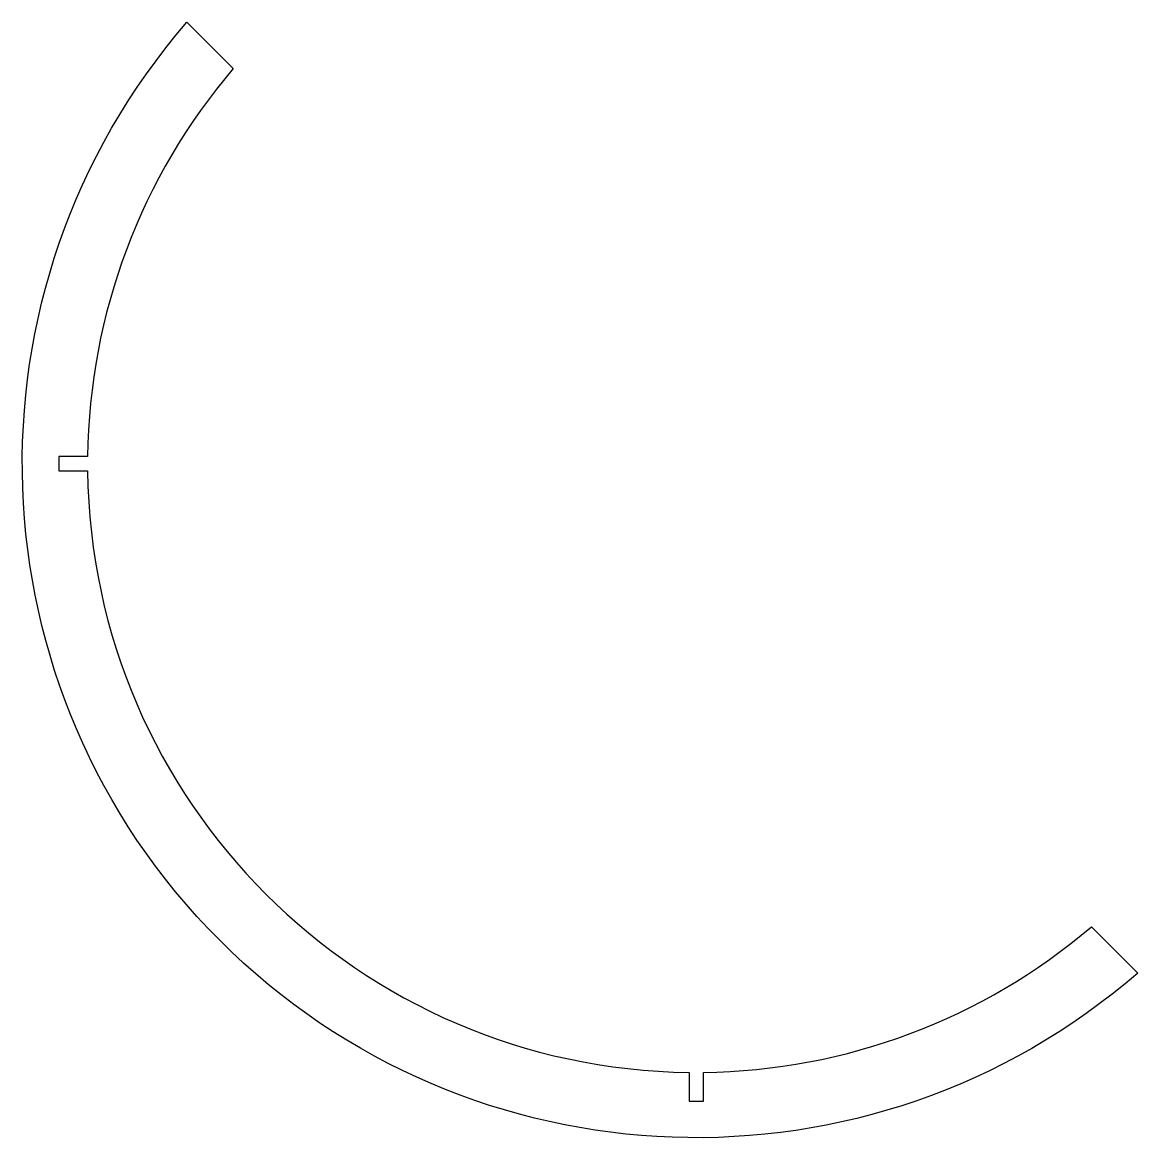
# Model space of a CAD drawing. Header units: millimetres. Extents: x -141 to 92, y -141 to 92.
import ezdxf

# ---------------------------------------------------------------- set-up
doc = ezdxf.new("R2010")
doc.units = ezdxf.units.MM
doc.layers.get('0').update_dxf_attribs({"linetype": 'CONTINUOUS'})

msp = doc.modelspace()

# ---------------------------------------------------------------- linework, layer by layer
msp.add_lwpolyline([(-1.5, -126.9), (-1.5, -132.89, 0.005644), (1.5, -132.89), (1.5, -126.9, 0.175443), (82.39, -96.53), (92.03, -106.18, -0.931193), (-106.18, 92.03), (-96.53, 82.39, 0.175443), (-126.9, 1.5), (-132.89, 1.5, 0.002822), (-132.89, 0, 0.002822), (-132.89, -1.5), (-126.9, -1.5, 0.407307)], format="xyb", close=True)

doc.saveas('drawing.dxf')
